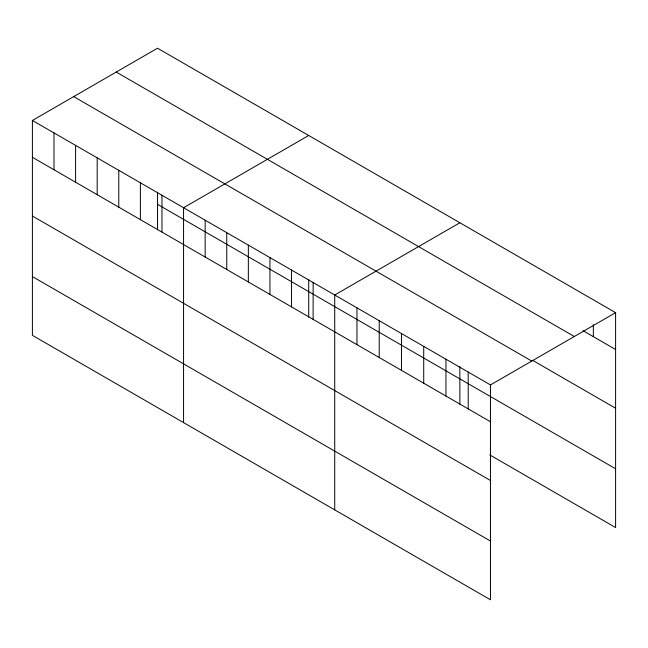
<?xml version="1.0" encoding="UTF-8"?>
<svg xmlns="http://www.w3.org/2000/svg" width="648" height="648" viewBox="0 0 648 648"><rect width="100%" height="100%" fill="white"/><g stroke="black" fill="none" stroke-linecap="round" stroke-linejoin="round"><path stroke-width="0.97" d="M32.4 120.455L490.463 384.92L490.463 599.789L32.4 335.332L32.4 120.455L157.537 48.211L615.6 312.668L615.6 527.545L489.807 454.92M308.699 135.481L183.562 207.733L183.562 422.601M459.861 222.75L334.724 295.002L334.724 509.871M490.463 384.92L615.6 312.668M583.087 330.723L615.6 349.491M116.243 72.05L574.306 336.514M532.599 360.329L615.6 408.248M73.694 96.617L531.757 361.074M157.537 204.331L615.6 468.788M32.4 157.286L490.463 421.743M32.4 216.035L490.463 480.5M32.4 276.575L490.463 541.031M593.349 324.705L593.349 336.652M468.212 372.074L468.212 408.896M459.861 366.76L459.861 404.328M445.962 359.227L445.962 396.05M423.719 346.38L423.719 383.203M401.468 333.534L401.468 370.364M379.218 320.695L379.218 357.518M356.967 307.849L356.967 344.671M313.13 282.536L313.13 319.359M308.699 279.491L308.699 317.058M291.535 270.07L291.535 306.893M269.941 257.596L269.941 294.427M248.346 245.13L248.346 281.953M226.751 232.664L226.751 269.487M205.157 220.199L205.157 257.021M161.968 195.259L161.968 232.089M157.537 192.221L157.537 229.789M140.373 182.793L140.373 219.623M118.778 170.327L118.778 207.149M97.184 157.861L97.184 194.684M75.589 145.395L75.589 182.218M53.995 132.929L53.995 169.752"/></g></svg>
